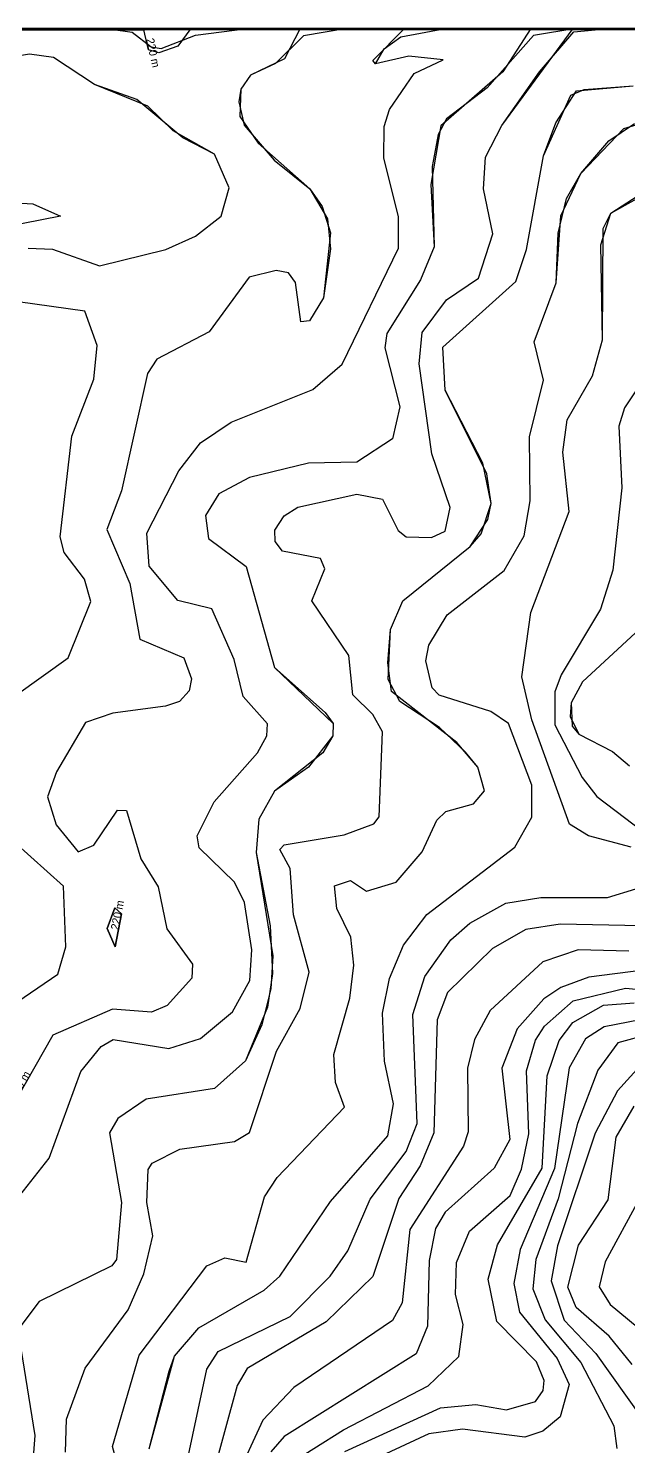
# Model space of a CAD drawing. Extents: x 120.7465 to 120.8269, y 14.0376 to 14.0711.
# Drawn here: x 120.77333 to 120.77982, y 14.05564 to 14.07097 of the extents above; entities that cross this region are included whole.
import ezdxf

# ---------------------------------------------------------------- set-up
doc = ezdxf.new("R2010")
doc.units = 0
doc.header["$MEASUREMENT"] = 0
for name, color, linetype in [('Contour_Line_Intermediate', 7, 'Continuous'), ('Contour_Line_Major', 7, 'Continuous'), ('FEATURE_LABEL', 7, 'Continuous'), ('Iso-height_Area', 7, 'Continuous')]:
    doc.layers.add(name, color=color, linetype=linetype)

msp = doc.modelspace()

# ---------------------------------------------------------------- linework, layer by layer
at = {"layer": 'Contour_Line_Intermediate', "color": 36}
for points in [[(120.776264, 14.070974), (120.776097, 14.070645), (120.775728, 14.070468), (120.775625, 14.070318), (120.775613, 14.070022), (120.775813, 14.069734), (120.776371, 14.069238), (120.776502, 14.069048), (120.776593, 14.068763), (120.776518, 14.068059), (120.776366, 14.067811), (120.776271, 14.067799), (120.776216, 14.068226), (120.776141, 14.06833), (120.776006, 14.068356), (120.775714, 14.068285), (120.775281, 14.067692), (120.774714, 14.067397), (120.774615, 14.067243), (120.774333, 14.065973), (120.774176, 14.065556), (120.774422, 14.064972), (120.774531, 14.064369), (120.775009, 14.064169), (120.775091, 14.063941), (120.775066, 14.063811), (120.77496, 14.063697), (120.77481, 14.063644), (120.77424, 14.063568), (120.773945, 14.063468), (120.773632, 14.062934), (120.773535, 14.062664), (120.773626, 14.06236), (120.773866, 14.062068), (120.774034, 14.062141), (120.774291, 14.06252), (120.774386, 14.062517), (120.774543, 14.061993), (120.77473, 14.061693), (120.774823, 14.061237), (120.775102, 14.060854), (120.775094, 14.060702), (120.774828, 14.060407), (120.774657, 14.060337), (120.774238, 14.06037), (120.773592, 14.060087), (120.772794, 14.058692)], [(120.773235, 14.058352), (120.773553, 14.058757), (120.773894, 14.059695), (120.774112, 14.059964), (120.774242, 14.060042), (120.774845, 14.059943), (120.775189, 14.060053), (120.775534, 14.06034), (120.77572, 14.060679), (120.775743, 14.061011), (120.775662, 14.061522), (120.775556, 14.061741), (120.775175, 14.062112), (120.775153, 14.062241), (120.775334, 14.062611), (120.775805, 14.06314), (120.775905, 14.063324), (120.775912, 14.063452), (120.775648, 14.06375), (120.775553, 14.064148), (120.775311, 14.064699), (120.774943, 14.064787), (120.774632, 14.065158), (120.774607, 14.065514), (120.774955, 14.066191), (120.775187, 14.066491), (120.775518, 14.066716), (120.776404, 14.067069), (120.776719, 14.067341), (120.777327, 14.068598), (120.777328, 14.068937), (120.777169, 14.069572), (120.777175, 14.069911), (120.777233, 14.070097), (120.777498, 14.070487), (120.777811, 14.070632), (120.777441, 14.070673), (120.777081, 14.070589), (120.77705, 14.070628), (120.777393, 14.070974)], [(120.773728, 14.05558), (120.77374, 14.055935), (120.77394, 14.056486), (120.774404, 14.057118), (120.774575, 14.057508), (120.774672, 14.057918), (120.774609, 14.058279), (120.774623, 14.058634), (120.774667, 14.058704), (120.774966, 14.058854), (120.775555, 14.058939), (120.775719, 14.059035), (120.776008, 14.059914), (120.776264, 14.060376), (120.776363, 14.060767), (120.776193, 14.06139), (120.776156, 14.061889), (120.776044, 14.062096), (120.776094, 14.062147), (120.776743, 14.062255), (120.777061, 14.062373), (120.777119, 14.062448), (120.777156, 14.063367), (120.777051, 14.063556), (120.776836, 14.063769), (120.776793, 14.064194), (120.776392, 14.064783), (120.776531, 14.065131), (120.776484, 14.06524), (120.776075, 14.065321), (120.775996, 14.065427), (120.775991, 14.065548), (120.776092, 14.065703), (120.776241, 14.065796), (120.776878, 14.065936), (120.777155, 14.065882), (120.777324, 14.065544), (120.777411, 14.065475), (120.777685, 14.065468), (120.777835, 14.065537), (120.777888, 14.065793), (120.777689, 14.066375), (120.777554, 14.067347), (120.777584, 14.067686), (120.777849, 14.068038), (120.778195, 14.068274), (120.77835, 14.068752), (120.778249, 14.069237), (120.778271, 14.069582), (120.778446, 14.069925), (120.779218, 14.070974)], [(120.775085, 14.070974), (120.774944, 14.070782), (120.774739, 14.070709), (120.774625, 14.070741), (120.774573, 14.070974)], [(120.773325, 14.068598), (120.773587, 14.068585), (120.774095, 14.068406), (120.774813, 14.068583), (120.775135, 14.068727), (120.77541, 14.068944), (120.775498, 14.069248), (120.775341, 14.069612), (120.774891, 14.069867), (120.77462, 14.070134), (120.774041, 14.070366), (120.773599, 14.070659), (120.773338, 14.070694), (120.772779, 14.070602)], [(120.774355, 14.0552), (120.774238, 14.055641), (120.774523, 14.056626), (120.775256, 14.057595), (120.775452, 14.05768), (120.775681, 14.057632), (120.775881, 14.05834), (120.776017, 14.058548), (120.776746, 14.05931), (120.776649, 14.059574), (120.77663, 14.059878), (120.776803, 14.060487), (120.776847, 14.060846), (120.776815, 14.061148), (120.776663, 14.061456), (120.776637, 14.061701), (120.77681, 14.06176), (120.776983, 14.061643), (120.777304, 14.061742), (120.777585, 14.062069), (120.777744, 14.062412), (120.77784, 14.062505), (120.778141, 14.062588), (120.778259, 14.062731), (120.778186, 14.062987), (120.778053, 14.063146), (120.777773, 14.063415), (120.777343, 14.063695), (120.777218, 14.063932), (120.777243, 14.064474), (120.777377, 14.064784), (120.778103, 14.06537), (120.778224, 14.065509), (120.77833, 14.065835), (120.778239, 14.066271), (120.777832, 14.067062), (120.777807, 14.067528), (120.778597, 14.068238), (120.778714, 14.068584), (120.778897, 14.069594), (120.779191, 14.070253), (120.779337, 14.070312), (120.779866, 14.070353)], [(120.774633, 14.055615), (120.774849, 14.056455), (120.774906, 14.056616), (120.775169, 14.056922), (120.775878, 14.057329), (120.776045, 14.057481), (120.776595, 14.058289), (120.777212, 14.058999), (120.777274, 14.059344), (120.777177, 14.059806), (120.777154, 14.060324), (120.777232, 14.060701), (120.777383, 14.061059), (120.777635, 14.061393), (120.778588, 14.062121), (120.778772, 14.062444), (120.778771, 14.062791), (120.778519, 14.063458), (120.778326, 14.063586), (120.777769, 14.063763), (120.777692, 14.063842), (120.777624, 14.064134), (120.777655, 14.064306), (120.777855, 14.064634), (120.778472, 14.065112), (120.778687, 14.065487), (120.778751, 14.065865), (120.778746, 14.066556), (120.778896, 14.067168), (120.778794, 14.067586), (120.779033, 14.068221), (120.779054, 14.068759), (120.779146, 14.069133), (120.7793, 14.069403), (120.779602, 14.069759), (120.779882, 14.069946)], [(120.779845, 14.06212), (120.779384, 14.062244), (120.779177, 14.06237), (120.778772, 14.063496), (120.778663, 14.063961), (120.77876, 14.064656), (120.779174, 14.065749), (120.779104, 14.066392), (120.779154, 14.066741), (120.779425, 14.067216), (120.779533, 14.067606), (120.779542, 14.068808), (120.779626, 14.068976), (120.779921, 14.069166)], [(120.772365, 14.069134), (120.773376, 14.069078), (120.773674, 14.068943), (120.772844, 14.068782)], [(120.7732, 14.063767), (120.773757, 14.064166), (120.774002, 14.064775), (120.773935, 14.065019), (120.773712, 14.065307), (120.773671, 14.065474), (120.773798, 14.066563), (120.774033, 14.067181), (120.774072, 14.067544), (120.773936, 14.067916), (120.773218, 14.068018)], [(120.780327, 14.0677), (120.779773, 14.066869), (120.779711, 14.066673), (120.779745, 14.066007), (120.779646, 14.065117), (120.779513, 14.064693), (120.779089, 14.063985), (120.77902, 14.063798), (120.779018, 14.063442), (120.779313, 14.062873), (120.779473, 14.062668), (120.780266, 14.062065)], [(120.779938, 14.06448), (120.779319, 14.063907), (120.779195, 14.063682), (120.779208, 14.063429), (120.779278, 14.063341), (120.779644, 14.063156), (120.779825, 14.062998)], [(120.772185, 14.059752), (120.773646, 14.060747), (120.773733, 14.061042), (120.773707, 14.061697), (120.773176, 14.062176)], [(120.775012, 14.055325), (120.775257, 14.056476), (120.775378, 14.056668), (120.776156, 14.057046), (120.776591, 14.057483), (120.776781, 14.057757), (120.777021, 14.058314), (120.777411, 14.058831), (120.77753, 14.059133), (120.777483, 14.060312), (120.777614, 14.060722), (120.777894, 14.061118), (120.7781, 14.061299), (120.778488, 14.061515), (120.778867, 14.061577), (120.77959, 14.061576), (120.779896, 14.06167)], [(120.774335, 14.061399), (120.774266, 14.061041), (120.774178, 14.061242), (120.774263, 14.061466), (120.774335, 14.061399)], [(120.779953, 14.061271), (120.779076, 14.061287), (120.778705, 14.061231), (120.778345, 14.061025), (120.77786, 14.06055), (120.777747, 14.060253), (120.77771, 14.059031), (120.777563, 14.058674), (120.777334, 14.058321), (120.77705, 14.057478), (120.776546, 14.056988), (120.775691, 14.056483), (120.775583, 14.056298), (120.775299, 14.055258)], [(120.779818, 14.060994), (120.779271, 14.061009), (120.778888, 14.060881), (120.77832, 14.060354), (120.77815, 14.060042), (120.778076, 14.059731), (120.778081, 14.059042), (120.778033, 14.058886), (120.77745, 14.057985), (120.777369, 14.057194), (120.777265, 14.057002), (120.776196, 14.056276), (120.775863, 14.055924), (120.775564, 14.055275)], [(120.78043, 14.060847), (120.779387, 14.060713), (120.779085, 14.060603), (120.7789, 14.060481), (120.778611, 14.060156), (120.778445, 14.05973), (120.778533, 14.05896), (120.778364, 14.05865), (120.777833, 14.058174), (120.777729, 14.057998), (120.777661, 14.057651), (120.777642, 14.056942), (120.77752, 14.056642), (120.776092, 14.055748), (120.775947, 14.055583)], [(120.776093, 14.055418), (120.776733, 14.05582), (120.777649, 14.056297), (120.77798, 14.056612), (120.778027, 14.05696), (120.777944, 14.057282), (120.777956, 14.05763), (120.778097, 14.057968), (120.778535, 14.058353), (120.77866, 14.058638), (120.778739, 14.059022), (120.778714, 14.059703), (120.778809, 14.060032), (120.778907, 14.060183), (120.779217, 14.06046), (120.779783, 14.060595), (120.781133, 14.06047)], [(120.776749, 14.055587), (120.777784, 14.056057), (120.778164, 14.056094), (120.778497, 14.056036), (120.778809, 14.056127), (120.778892, 14.056246), (120.778905, 14.056353), (120.77882, 14.056556), (120.778393, 14.056992), (120.778297, 14.057449), (120.778398, 14.057822), (120.778881, 14.05865), (120.778938, 14.059647), (120.779065, 14.060031), (120.779213, 14.060223), (120.779544, 14.060413), (120.779876, 14.060438)], [(120.779943, 14.060254), (120.779553, 14.060177), (120.779352, 14.060049), (120.779173, 14.059734), (120.779015, 14.058647), (120.778644, 14.057769), (120.778575, 14.057402), (120.778636, 14.057093), (120.779043, 14.05659), (120.779174, 14.056311), (120.779077, 14.055961), (120.778889, 14.055804), (120.778693, 14.055739), (120.778022, 14.055827), (120.777658, 14.055775), (120.776936, 14.05544)], [(120.780042, 14.060098), (120.779702, 14.060004), (120.779485, 14.05971), (120.779265, 14.059133), (120.779056, 14.058319), (120.778812, 14.05766), (120.778782, 14.057344), (120.778915, 14.057011), (120.779302, 14.056548), (120.779658, 14.055862), (120.779689, 14.055619)], [(120.779942, 14.059756), (120.779695, 14.059486), (120.779454, 14.059029), (120.779047, 14.05781), (120.77898, 14.057432), (120.779119, 14.057004), (120.779463, 14.056646), (120.779951, 14.055957)], [(120.779856, 14.056525), (120.779608, 14.056831), (120.779249, 14.057141), (120.779161, 14.057362), (120.779276, 14.057818), (120.779596, 14.058307), (120.779684, 14.058984), (120.779878, 14.059319)], [(120.779929, 14.058308), (120.779563, 14.057635), (120.779497, 14.057367), (120.779618, 14.057174), (120.77991, 14.056933)]]:
    msp.add_lwpolyline(points, dxfattribs=at)
at = {"layer": 'Contour_Line_Major', "color": 36}
for points in [[(120.778761, 14.070974), (120.778456, 14.070502), (120.777787, 14.06992), (120.777677, 14.069286), (120.777714, 14.06861), (120.777566, 14.068255), (120.777204, 14.067673), (120.777181, 14.06752), (120.777342, 14.066881), (120.777265, 14.066536), (120.776877, 14.066284), (120.776355, 14.066271), (120.775719, 14.066116), (120.775387, 14.065942), (120.775242, 14.065705), (120.775274, 14.065457), (120.775681, 14.065155), (120.775987, 14.064062), (120.776537, 14.063576), (120.776623, 14.063457), (120.776618, 14.063324), (120.776354, 14.062987), (120.775988, 14.062724), (120.775819, 14.062424), (120.775789, 14.062063), (120.775942, 14.06127), (120.775968, 14.060754), (120.775914, 14.06039), (120.775673, 14.059809), (120.77534, 14.05951), (120.774601, 14.059394), (120.774293, 14.059188), (120.774205, 14.059031), (120.774333, 14.058277), (120.774281, 14.057662), (120.774228, 14.057592), (120.773444, 14.057206), (120.773212, 14.056901), (120.773395, 14.05576), (120.773329, 14.054862)], [(120.778761, 14.070974), (120.778456, 14.070502), (120.777787, 14.06992), (120.777677, 14.069286), (120.777714, 14.06861), (120.777566, 14.068255), (120.777204, 14.067673), (120.777181, 14.06752), (120.777342, 14.066881), (120.777265, 14.066536), (120.776877, 14.066284), (120.776355, 14.066271), (120.775719, 14.066116), (120.775387, 14.065942), (120.775242, 14.065705), (120.775274, 14.065457), (120.775681, 14.065155), (120.775987, 14.064062), (120.776537, 14.063576), (120.776623, 14.063457), (120.776618, 14.063324), (120.776354, 14.062987), (120.775988, 14.062724), (120.775819, 14.062424), (120.775789, 14.062063), (120.775942, 14.06127), (120.775968, 14.060754), (120.775914, 14.06039), (120.775673, 14.059809), (120.77534, 14.05951), (120.774601, 14.059394), (120.774293, 14.059188), (120.774205, 14.059031), (120.774333, 14.058277), (120.774281, 14.057662), (120.774228, 14.057592), (120.773444, 14.057206), (120.773212, 14.056901), (120.773395, 14.05576), (120.773329, 14.054862)], [(120.780327, 14.0677), (120.779773, 14.066869), (120.779711, 14.066673), (120.779745, 14.066007), (120.779646, 14.065117), (120.779513, 14.064693), (120.779089, 14.063985), (120.77902, 14.063798), (120.779018, 14.063442), (120.779313, 14.062873), (120.779473, 14.062668), (120.780266, 14.062065)], [(120.779953, 14.061271), (120.779076, 14.061287), (120.778705, 14.061231), (120.778345, 14.061025), (120.77786, 14.06055), (120.777747, 14.060253), (120.77771, 14.059031), (120.777563, 14.058674), (120.777334, 14.058321), (120.77705, 14.057478), (120.776546, 14.056988), (120.775691, 14.056483), (120.775583, 14.056298), (120.775299, 14.055258)], [(120.779943, 14.060254), (120.779553, 14.060177), (120.779352, 14.060049), (120.779173, 14.059734), (120.779015, 14.058647), (120.778644, 14.057769), (120.778575, 14.057402), (120.778636, 14.057093), (120.779043, 14.05659), (120.779174, 14.056311), (120.779077, 14.055961), (120.778889, 14.055804), (120.778693, 14.055739), (120.778022, 14.055827), (120.777658, 14.055775), (120.776936, 14.05544)]]:
    msp.add_lwpolyline(points, dxfattribs=at)
at = {"layer": 'Iso-height_Area', "color": 140}
msp.add_polyline3d([(120.819881, 14.070974, 50), (120.825891, 14.070974, 50), (120.826209, 14.070939, 50), (120.826457, 14.070837, 50), (120.826563, 14.070598, 50), (120.826598, 14.07029, 50), (120.826598, 14.038487, 50), (120.826563, 14.038179, 50), (120.826457, 14.037939, 50), (120.826209, 14.037837, 50), (120.825891, 14.037803, 50), (120.763666, 14.037803, 50), (120.747403, 14.037803, 50), (120.747085, 14.037837, 50), (120.746837, 14.037939, 50), (120.746731, 14.038179, 50), (120.746696, 14.038487, 50), (120.746696, 14.065502, 50), (120.746696, 14.07029, 50), (120.746731, 14.070598, 50), (120.746837, 14.070837, 50), (120.747085, 14.070939, 50), (120.747403, 14.070974, 50), (120.819881, 14.070974, 50)], close=True, dxfattribs=at)
at = {"layer": 'Iso-height_Area', "color": 4}
msp.add_polyline3d([(120.819881, 14.070974, 70), (120.825891, 14.070974, 70), (120.826209, 14.070939, 70), (120.826457, 14.070837, 70), (120.826563, 14.070598, 70), (120.826598, 14.07029, 70), (120.826598, 14.038487, 70), (120.826563, 14.038179, 70), (120.826457, 14.037939, 70), (120.826209, 14.037837, 70), (120.825891, 14.037803, 70), (120.763666, 14.037803, 70), (120.747403, 14.037803, 70), (120.747085, 14.037837, 70), (120.746837, 14.037939, 70), (120.746731, 14.038179, 70), (120.746696, 14.038487, 70), (120.746696, 14.065502, 70), (120.746696, 14.07029, 70), (120.746731, 14.070598, 70), (120.746837, 14.070837, 70), (120.747085, 14.070939, 70), (120.747403, 14.070974, 70), (120.819881, 14.070974, 70)], close=True, dxfattribs=at)
at = {"layer": 'Iso-height_Area', "color": 120}
for points in [[(120.747403, 14.070974, 100), (120.805385, 14.070974, 100), (120.805385, 14.070974, 100), (120.825891, 14.070974, 100), (120.826209, 14.070939, 100), (120.826457, 14.070837, 100), (120.826563, 14.070598, 100), (120.826598, 14.07029, 100), (120.826598, 14.043274, 100), (120.826598, 14.038487, 100), (120.826563, 14.038179, 100), (120.826457, 14.037939, 100), (120.826209, 14.037837, 100), (120.825891, 14.037803, 100), (120.763666, 14.037803, 100)], [(120.747403, 14.070974, 90), (120.81387, 14.070974, 90), (120.81387, 14.070974, 90), (120.825891, 14.070974, 90), (120.826209, 14.070939, 90), (120.826457, 14.070837, 90), (120.826563, 14.070598, 90), (120.826598, 14.07029, 90), (120.826598, 14.038487, 90), (120.826563, 14.038179, 90), (120.826457, 14.037939, 90), (120.826209, 14.037837, 90), (120.825891, 14.037803, 90), (120.763666, 14.037803, 90)], [(120.747403, 14.070974, 100), (120.805385, 14.070974, 100), (120.805385, 14.070974, 100), (120.825891, 14.070974, 100), (120.826209, 14.070939, 100), (120.826457, 14.070837, 100), (120.826563, 14.070598, 100), (120.826598, 14.07029, 100), (120.826598, 14.043274, 100), (120.826598, 14.038487, 100), (120.826563, 14.038179, 100), (120.826457, 14.037939, 100), (120.826209, 14.037837, 100), (120.825891, 14.037803, 100), (120.763666, 14.037803, 100)], [(120.752353, 14.070974, 110), (120.806446, 14.070974, 110), (120.806446, 14.070974, 110), (120.825891, 14.070974, 110), (120.826209, 14.070939, 110), (120.826457, 14.070837, 110), (120.826563, 14.070598, 110), (120.826598, 14.07029, 110), (120.826598, 14.043274, 110), (120.826598, 14.038487, 110), (120.826563, 14.038179, 110), (120.826457, 14.037939, 110), (120.826209, 14.037837, 110), (120.825891, 14.037803, 110), (120.756616, 14.037803, 110)], [(120.760838, 14.070974, 120), (120.825891, 14.070974, 120), (120.826209, 14.070939, 120), (120.826457, 14.070837, 120), (120.826563, 14.070598, 120), (120.826598, 14.07029, 120), (120.826598, 14.043274, 120), (120.826598, 14.038487, 120), (120.826563, 14.038179, 120), (120.826457, 14.037939, 120), (120.826209, 14.037837, 120), (120.825891, 14.037803, 120), (120.759915, 14.037805, 120)]]:
    msp.add_polyline3d(points, dxfattribs=at)
at = {"layer": 'Iso-height_Area', "color": 4}
msp.add_polyline3d([(120.747403, 14.070974, 80), (120.819174, 14.070974, 80), (120.819174, 14.070974, 80), (120.825891, 14.070974, 80), (120.826209, 14.070939, 80), (120.826457, 14.070837, 80), (120.826563, 14.070598, 80), (120.826598, 14.07029, 80), (120.826598, 14.038487, 80), (120.826563, 14.038179, 80), (120.826457, 14.037939, 80), (120.826209, 14.037837, 80), (120.825891, 14.037803, 80), (120.763666, 14.037803, 80)], dxfattribs=at)
at = {"layer": 'Iso-height_Area', "color": 110}
for points in [[(120.7545, 14.070974, 130), (120.805032, 14.070974, 130), (120.805032, 14.070974, 130), (120.825891, 14.070974, 130), (120.826209, 14.070939, 130), (120.826457, 14.070837, 130), (120.826563, 14.070598, 130), (120.826598, 14.07029, 130), (120.826598, 14.043274, 130), (120.826598, 14.038487, 130), (120.826563, 14.038179, 130), (120.826457, 14.037939, 130), (120.826209, 14.037837, 130), (120.825891, 14.037803, 130), (120.760256, 14.037816, 130)], [(120.754561, 14.070951, 140), (120.787708, 14.070974, 140), (120.787708, 14.070974, 140), (120.825891, 14.070974, 140), (120.826209, 14.070939, 140), (120.826457, 14.070837, 140), (120.826563, 14.070598, 140), (120.826598, 14.07029, 140), (120.826598, 14.043274, 140), (120.826598, 14.038487, 140), (120.826563, 14.038179, 140), (120.826457, 14.037939, 140), (120.826209, 14.037837, 140), (120.825891, 14.037803, 140), (120.761917, 14.037803, 140)], [(120.754923, 14.070947, 150), (120.800789, 14.070974, 150), (120.800789, 14.070974, 150), (120.825891, 14.070974, 150), (120.826209, 14.070939, 150), (120.826457, 14.070837, 150), (120.826563, 14.070598, 150), (120.826598, 14.07029, 150), (120.826598, 14.038487, 150), (120.826563, 14.038179, 150), (120.826457, 14.037939, 150), (120.826209, 14.037837, 150), (120.763762, 14.037833, 150)], [(120.754923, 14.070947, 150), (120.800789, 14.070974, 150), (120.800789, 14.070974, 150), (120.825891, 14.070974, 150), (120.826209, 14.070939, 150), (120.826457, 14.070837, 150), (120.826563, 14.070598, 150), (120.826598, 14.07029, 150), (120.826598, 14.038487, 150), (120.826563, 14.038179, 150), (120.826457, 14.037939, 150), (120.826209, 14.037837, 150), (120.763762, 14.037833, 150)]]:
    msp.add_polyline3d(points, dxfattribs=at)
at = {"layer": 'Iso-height_Area', "color": 100}
for points in [[(120.76621, 14.03781, 160), (120.825891, 14.037803, 160), (120.826209, 14.037837, 160), (120.826457, 14.037939, 160), (120.826563, 14.038179, 160), (120.826598, 14.038487, 160), (120.826598, 14.065502, 160), (120.826598, 14.07029, 160), (120.826563, 14.070598, 160), (120.826457, 14.070837, 160), (120.826209, 14.070939, 160), (120.825891, 14.070974, 160), (120.755912, 14.070974, 160)], [(120.7718, 14.037803, 170), (120.825891, 14.037803, 170), (120.826209, 14.037837, 170), (120.826457, 14.037939, 170), (120.826563, 14.038179, 170), (120.826598, 14.038487, 170), (120.826598, 14.065502, 170), (120.826598, 14.07029, 170), (120.826563, 14.070598, 170), (120.826457, 14.070837, 170), (120.826209, 14.070939, 170), (120.825891, 14.070974, 170), (120.75695, 14.070974, 170)], [(120.773285, 14.037811, 180), (120.77358, 14.037803, 180), (120.825891, 14.037803, 180), (120.826209, 14.037837, 180), (120.826457, 14.037939, 180), (120.826563, 14.038179, 180), (120.826598, 14.038487, 180), (120.826598, 14.065502, 180), (120.826598, 14.07029, 180), (120.826563, 14.070598, 180), (120.826457, 14.070837, 180), (120.826209, 14.070939, 180), (120.825891, 14.070974, 180), (120.758366, 14.070974, 180)], [(120.825891, 14.070974, 190), (120.762964, 14.070974, 190)]]:
    msp.add_polyline3d(points, dxfattribs=at)
at = {"layer": 'Iso-height_Area', "color": 3}
for points in [[(120.768281, 14.070974, 200), (120.7969, 14.070974, 200)], [(120.768281, 14.070974, 200), (120.7969, 14.070974, 200)], [(120.825891, 14.070974, 210), (120.770743, 14.070974, 210)], [(120.772121, 14.070948, 220), (120.774219, 14.070966, 220), (120.774448, 14.070932, 220), (120.774655, 14.070773, 220), (120.774763, 14.070757, 220), (120.775135, 14.070901, 220), (120.775697, 14.070974, 220), (120.80786, 14.070974, 220)], [(120.825891, 14.070974, 230), (120.77677, 14.070974, 230), (120.7763, 14.070894, 230), (120.776, 14.070592, 230), (120.775728, 14.070468, 230), (120.775625, 14.070318, 230), (120.775603, 14.070181, 230), (120.775661, 14.069927, 230), (120.775985, 14.069548, 230), (120.776371, 14.069238, 230), (120.776562, 14.068915, 230), (120.776592, 14.068591, 230), (120.776518, 14.068059, 230), (120.776366, 14.067811, 230), (120.776271, 14.067799, 230), (120.776216, 14.068226, 230), (120.776141, 14.06833, 230), (120.776006, 14.068356, 230), (120.775714, 14.068285, 230), (120.775281, 14.067692, 230), (120.774714, 14.067397, 230), (120.774615, 14.067243, 230), (120.774333, 14.065973, 230), (120.774176, 14.065556, 230), (120.774422, 14.064972, 230), (120.774531, 14.064369, 230), (120.775009, 14.064169, 230), (120.775091, 14.063941, 230), (120.775066, 14.063811, 230), (120.77496, 14.063697, 230), (120.77481, 14.063644, 230), (120.77424, 14.063568, 230), (120.773945, 14.063468, 230), (120.773632, 14.062934, 230), (120.773535, 14.062664, 230), (120.773626, 14.06236, 230), (120.773866, 14.062068, 230), (120.774034, 14.062141, 230), (120.774291, 14.06252, 230), (120.774386, 14.062517, 230), (120.774543, 14.061993, 230), (120.77473, 14.061693, 230), (120.774823, 14.061237, 230), (120.775102, 14.060854, 230), (120.775094, 14.060702, 230), (120.774828, 14.060407, 230), (120.774657, 14.060337, 230), (120.774238, 14.06037, 230), (120.773592, 14.060087, 230), (120.772794, 14.058692, 230)], [(120.825891, 14.070974, 250), (120.779247, 14.070974, 250), (120.778788, 14.070898, 250), (120.778289, 14.070331, 250), (120.777849, 14.069995, 250), (120.777756, 14.069825, 250), (120.777693, 14.069479, 250), (120.777714, 14.06861, 250), (120.777566, 14.068255, 250), (120.777204, 14.067673, 250), (120.777181, 14.06752, 250), (120.777342, 14.066881, 250), (120.777265, 14.066536, 250), (120.776877, 14.066284, 250), (120.776355, 14.066271, 250), (120.775719, 14.066116, 250), (120.775387, 14.065942, 250), (120.775242, 14.065705, 250), (120.775274, 14.065457, 250), (120.775681, 14.065155, 250), (120.775987, 14.064062, 250), (120.776623, 14.063457, 250), (120.776618, 14.063324, 250), (120.776511, 14.063141, 250), (120.775988, 14.062724, 250), (120.775819, 14.062424, 250), (120.775789, 14.062063, 250), (120.775971, 14.060945, 250), (120.775949, 14.06059, 250), (120.775851, 14.060199, 250), (120.775673, 14.059809, 250), (120.77534, 14.05951, 250), (120.774601, 14.059394, 250), (120.774293, 14.059188, 250), (120.774205, 14.059031, 250), (120.774333, 14.058277, 250), (120.774281, 14.057662, 250), (120.774228, 14.057592, 250), (120.773444, 14.057206, 250), (120.773212, 14.056901, 250), (120.773395, 14.05576, 250), (120.773329, 14.054862, 250)], [(120.825891, 14.070974, 250), (120.779247, 14.070974, 250), (120.778788, 14.070898, 250), (120.778289, 14.070331, 250), (120.777849, 14.069995, 250), (120.777756, 14.069825, 250), (120.777693, 14.069479, 250), (120.777714, 14.06861, 250), (120.777566, 14.068255, 250), (120.777204, 14.067673, 250), (120.777181, 14.06752, 250), (120.777342, 14.066881, 250), (120.777265, 14.066536, 250), (120.776877, 14.066284, 250), (120.776355, 14.066271, 250), (120.775719, 14.066116, 250), (120.775387, 14.065942, 250), (120.775242, 14.065705, 250), (120.775274, 14.065457, 250), (120.775681, 14.065155, 250), (120.775987, 14.064062, 250), (120.776623, 14.063457, 250), (120.776618, 14.063324, 250), (120.776511, 14.063141, 250), (120.775988, 14.062724, 250), (120.775819, 14.062424, 250), (120.775789, 14.062063, 250), (120.775971, 14.060945, 250), (120.775949, 14.06059, 250), (120.775851, 14.060199, 250), (120.775673, 14.059809, 250), (120.77534, 14.05951, 250), (120.774601, 14.059394, 250), (120.774293, 14.059188, 250), (120.774205, 14.059031, 250), (120.774333, 14.058277, 250), (120.774281, 14.057662, 250), (120.774228, 14.057592, 250), (120.773444, 14.057206, 250), (120.773212, 14.056901, 250), (120.773395, 14.05576, 250), (120.773329, 14.054862, 250)], [(120.773235, 14.058352, 240), (120.773553, 14.058757, 240), (120.773894, 14.059695, 240), (120.774112, 14.059964, 240), (120.774242, 14.060042, 240), (120.774845, 14.059943, 240), (120.775189, 14.060053, 240), (120.775534, 14.06034, 240), (120.77572, 14.060679, 240), (120.775743, 14.061011, 240), (120.775662, 14.061522, 240), (120.775556, 14.061741, 240), (120.775175, 14.062112, 240), (120.775153, 14.062241, 240), (120.775334, 14.062611, 240), (120.775805, 14.06314, 240), (120.775905, 14.063324, 240), (120.775912, 14.063452, 240), (120.775648, 14.06375, 240), (120.775553, 14.064148, 240), (120.775311, 14.064699, 240), (120.774943, 14.064787, 240), (120.774632, 14.065158, 240), (120.774607, 14.065514, 240), (120.774955, 14.066191, 240), (120.775187, 14.066491, 240), (120.775518, 14.066716, 240), (120.776404, 14.067069, 240), (120.776719, 14.067341, 240), (120.777327, 14.068598, 240), (120.777328, 14.068937, 240), (120.777169, 14.069572, 240), (120.777175, 14.069911, 240), (120.777233, 14.070097, 240), (120.777498, 14.070487, 240), (120.777811, 14.070632, 240), (120.777441, 14.070673, 240), (120.777081, 14.070589, 240), (120.777175, 14.070751, 240), (120.777354, 14.070883, 240), (120.777837, 14.070974, 240), (120.814224, 14.070974, 240)], [(120.773325, 14.068598, 220), (120.773587, 14.068585, 220), (120.774095, 14.068406, 220), (120.774813, 14.068583, 220), (120.775135, 14.068727, 220), (120.77541, 14.068944, 220), (120.775498, 14.069248, 220), (120.775341, 14.069612, 220), (120.774998, 14.069791, 220), (120.774501, 14.070205, 220), (120.774041, 14.070366, 220), (120.773599, 14.070659, 220), (120.773338, 14.070694, 220), (120.772779, 14.070602, 220)], [(120.772365, 14.069134, 210), (120.773376, 14.069078, 210), (120.773674, 14.068943, 210), (120.772844, 14.068782, 210)], [(120.7732, 14.063767, 220), (120.773757, 14.064166, 220), (120.774002, 14.064775, 220), (120.773935, 14.065019, 220), (120.773712, 14.065307, 220), (120.773671, 14.065474, 220), (120.773798, 14.066563, 220), (120.774033, 14.067181, 220), (120.774072, 14.067544, 220), (120.773936, 14.067916, 220), (120.773218, 14.068018, 220)], [(120.772185, 14.059752, 220), (120.773646, 14.060747, 220), (120.773733, 14.061042, 220), (120.773707, 14.061697, 220), (120.773176, 14.062176, 220)]]:
    msp.add_polyline3d(points, dxfattribs=at)
at = {"layer": 'Iso-height_Area', "color": 80}
for points in [[(120.773728, 14.05558, 260), (120.77374, 14.055935, 260), (120.77394, 14.056486, 260), (120.774404, 14.057118, 260), (120.774575, 14.057508, 260), (120.774672, 14.057918, 260), (120.774609, 14.058279, 260), (120.774623, 14.058634, 260), (120.774667, 14.058704, 260), (120.774966, 14.058854, 260), (120.775555, 14.058939, 260), (120.775719, 14.059035, 260), (120.776008, 14.059914, 260), (120.776264, 14.060376, 260), (120.776363, 14.060767, 260), (120.776193, 14.06139, 260), (120.776156, 14.061889, 260), (120.776044, 14.062096, 260), (120.776094, 14.062147, 260), (120.776743, 14.062255, 260), (120.777061, 14.062373, 260), (120.777119, 14.062448, 260), (120.777156, 14.063367, 260), (120.777051, 14.063556, 260), (120.776836, 14.063769, 260), (120.776793, 14.064194, 260), (120.776392, 14.064783, 260), (120.776531, 14.065131, 260), (120.776484, 14.06524, 260), (120.776075, 14.065321, 260), (120.775996, 14.065427, 260), (120.775991, 14.065548, 260), (120.776092, 14.065703, 260), (120.776241, 14.065796, 260), (120.776878, 14.065936, 260), (120.777155, 14.065882, 260), (120.777324, 14.065544, 260), (120.777411, 14.065475, 260), (120.777685, 14.065468, 260), (120.777835, 14.065537, 260), (120.777888, 14.065793, 260), (120.777689, 14.066375, 260), (120.777554, 14.067347, 260), (120.777584, 14.067686, 260), (120.777849, 14.068038, 260), (120.778195, 14.068274, 260), (120.77835, 14.068752, 260), (120.778249, 14.069237, 260), (120.778271, 14.069582, 260), (120.778446, 14.069925, 260), (120.778852, 14.070503, 260), (120.779226, 14.070935, 260), (120.779611, 14.070974, 260), (120.813163, 14.070974, 260)], [(120.774355, 14.0552, 270), (120.774238, 14.055641, 270), (120.774523, 14.056626, 270), (120.775256, 14.057595, 270), (120.775452, 14.05768, 270), (120.775681, 14.057632, 270), (120.775881, 14.05834, 270), (120.776017, 14.058548, 270), (120.776746, 14.05931, 270), (120.776649, 14.059574, 270), (120.77663, 14.059878, 270), (120.776803, 14.060487, 270), (120.776847, 14.060846, 270), (120.776815, 14.061148, 270), (120.776663, 14.061456, 270), (120.776637, 14.061701, 270), (120.77681, 14.06176, 270), (120.776983, 14.061643, 270), (120.777304, 14.061742, 270), (120.777585, 14.062069, 270), (120.777744, 14.062412, 270), (120.77784, 14.062505, 270), (120.778141, 14.062588, 270), (120.778259, 14.062731, 270), (120.778186, 14.062987, 270), (120.77796, 14.063251, 270), (120.777254, 14.063803, 270), (120.777214, 14.064113, 270), (120.777243, 14.064474, 270), (120.777377, 14.064784, 270), (120.778103, 14.06537, 270), (120.778296, 14.065663, 270), (120.77833, 14.065835, 270), (120.778285, 14.066156, 270), (120.777832, 14.067062, 270), (120.777807, 14.067528, 270), (120.778597, 14.068238, 270), (120.778714, 14.068584, 270), (120.778897, 14.069594, 270), (120.779031, 14.069952, 270), (120.779255, 14.070298, 270), (120.779866, 14.070353, 270)], [(120.774633, 14.055615, 280), (120.774906, 14.056616, 280), (120.775169, 14.056922, 280), (120.775878, 14.057329, 280), (120.776045, 14.057481, 280), (120.776595, 14.058289, 280), (120.777212, 14.058999, 280), (120.777274, 14.059344, 280), (120.777177, 14.059806, 280), (120.777154, 14.060324, 280), (120.777232, 14.060701, 280), (120.777383, 14.061059, 280), (120.777635, 14.061393, 280), (120.778588, 14.062121, 280), (120.778772, 14.062444, 280), (120.778771, 14.062791, 280), (120.778519, 14.063458, 280), (120.778326, 14.063586, 280), (120.777769, 14.063763, 280), (120.777692, 14.063842, 280), (120.777624, 14.064134, 280), (120.777655, 14.064306, 280), (120.777855, 14.064634, 280), (120.778472, 14.065112, 280), (120.778687, 14.065487, 280), (120.778751, 14.065865, 280), (120.778746, 14.066556, 280), (120.778896, 14.067168, 280), (120.778794, 14.067586, 280), (120.779033, 14.068221, 280), (120.779084, 14.068946, 280), (120.7793, 14.069403, 280), (120.779764, 14.06989, 280), (120.779971, 14.069952, 280)], [(120.779845, 14.06212, 290), (120.779384, 14.062244, 290), (120.779177, 14.06237, 290), (120.778772, 14.063496, 290), (120.778663, 14.063961, 290), (120.77876, 14.064656, 290), (120.779174, 14.065749, 290), (120.779104, 14.066392, 290), (120.779154, 14.066741, 290), (120.779425, 14.067216, 290), (120.779533, 14.067606, 290), (120.779516, 14.068632, 290), (120.779626, 14.068976, 290), (120.780096, 14.069237, 290)], [(120.780327, 14.0677, 300), (120.779773, 14.066869, 300), (120.779711, 14.066673, 300), (120.779745, 14.066007, 300), (120.779646, 14.065117, 300), (120.779513, 14.064693, 300), (120.779089, 14.063985, 300), (120.77902, 14.063798, 300), (120.779018, 14.063442, 300), (120.779313, 14.062873, 300), (120.779473, 14.062668, 300), (120.780266, 14.062065, 300)], [(120.780327, 14.0677, 300), (120.779773, 14.066869, 300), (120.779711, 14.066673, 300), (120.779745, 14.066007, 300), (120.779646, 14.065117, 300), (120.779513, 14.064693, 300), (120.779089, 14.063985, 300), (120.77902, 14.063798, 300), (120.779018, 14.063442, 300), (120.779313, 14.062873, 300), (120.779473, 14.062668, 300), (120.780266, 14.062065, 300)], [(120.779938, 14.06448, 310), (120.779319, 14.063907, 310), (120.779195, 14.063682, 310), (120.779184, 14.063532, 310), (120.779278, 14.063341, 310), (120.779644, 14.063156, 310), (120.779825, 14.062998, 310)], [(120.775012, 14.055325, 290), (120.775257, 14.056476, 290), (120.775378, 14.056668, 290), (120.776156, 14.057046, 290), (120.776591, 14.057483, 290), (120.776781, 14.057757, 290), (120.777021, 14.058314, 290), (120.777411, 14.058831, 290), (120.77753, 14.059133, 290), (120.777483, 14.060312, 290), (120.777614, 14.060722, 290), (120.777894, 14.061118, 290), (120.7781, 14.061299, 290), (120.778488, 14.061515, 290), (120.778867, 14.061577, 290), (120.77959, 14.061576, 290), (120.779896, 14.06167, 290)], [(120.779953, 14.061271, 300), (120.779076, 14.061287, 300), (120.778705, 14.061231, 300), (120.778345, 14.061025, 300), (120.77786, 14.06055, 300), (120.777747, 14.060253, 300), (120.77771, 14.059031, 300), (120.777563, 14.058674, 300), (120.777334, 14.058321, 300), (120.77705, 14.057478, 300), (120.776546, 14.056988, 300), (120.775691, 14.056483, 300), (120.775583, 14.056298, 300), (120.775299, 14.055258, 300)], [(120.779953, 14.061271, 300), (120.779076, 14.061287, 300), (120.778705, 14.061231, 300), (120.778345, 14.061025, 300), (120.77786, 14.06055, 300), (120.777747, 14.060253, 300), (120.77771, 14.059031, 300), (120.777563, 14.058674, 300), (120.777334, 14.058321, 300), (120.77705, 14.057478, 300), (120.776546, 14.056988, 300), (120.775691, 14.056483, 300), (120.775583, 14.056298, 300), (120.775299, 14.055258, 300)], [(120.779818, 14.060994, 310), (120.779271, 14.061009, 310), (120.778888, 14.060881, 310), (120.77832, 14.060354, 310), (120.77815, 14.060042, 310), (120.778076, 14.059731, 310), (120.778081, 14.059042, 310), (120.778033, 14.058886, 310), (120.77745, 14.057985, 310), (120.777369, 14.057194, 310), (120.777265, 14.057002, 310), (120.776196, 14.056276, 310), (120.775863, 14.055924, 310), (120.775564, 14.055275, 310)], [(120.78043, 14.060847, 320), (120.779387, 14.060713, 320), (120.779085, 14.060603, 320), (120.7789, 14.060481, 320), (120.778611, 14.060156, 320), (120.778445, 14.05973, 320), (120.778533, 14.05896, 320), (120.778364, 14.05865, 320), (120.777833, 14.058174, 320), (120.777729, 14.057998, 320), (120.777661, 14.057651, 320), (120.777642, 14.056942, 320), (120.77752, 14.056642, 320), (120.776092, 14.055748, 320), (120.775947, 14.055583, 320)]]:
    msp.add_polyline3d(points, dxfattribs=at)
at = {"layer": 'Iso-height_Area', "color": 3}
msp.add_polyline3d([(120.774335, 14.061399, 0), (120.774263, 14.061466, 0), (120.774178, 14.061242, 0), (120.774266, 14.061041, 0), (120.774335, 14.061399, 0)], close=True, dxfattribs=at)
at = {"layer": 'Iso-height_Area', "color": 70}
for points in [[(120.776093, 14.055418, 330), (120.776733, 14.05582, 330), (120.777649, 14.056297, 330), (120.77798, 14.056612, 330), (120.778027, 14.05696, 330), (120.777944, 14.057282, 330), (120.777956, 14.05763, 330), (120.778097, 14.057968, 330), (120.778535, 14.058353, 330), (120.77866, 14.058638, 330), (120.778739, 14.059022, 330), (120.778714, 14.059703, 330), (120.778809, 14.060032, 330), (120.778907, 14.060183, 330), (120.779217, 14.06046, 330), (120.779783, 14.060595, 330), (120.781133, 14.06047, 330)], [(120.776749, 14.055587, 340), (120.777784, 14.056057, 340), (120.778164, 14.056094, 340), (120.778497, 14.056036, 340), (120.778809, 14.056127, 340), (120.778892, 14.056246, 340), (120.778905, 14.056353, 340), (120.77882, 14.056556, 340), (120.778393, 14.056992, 340), (120.778297, 14.057449, 340), (120.778398, 14.057822, 340), (120.778881, 14.05865, 340), (120.778938, 14.059647, 340), (120.779065, 14.060031, 340), (120.779213, 14.060223, 340), (120.779544, 14.060413, 340), (120.779876, 14.060438, 340)], [(120.779943, 14.060254, 350), (120.779553, 14.060177, 350), (120.779352, 14.060049, 350), (120.779173, 14.059734, 350), (120.779015, 14.058647, 350), (120.778644, 14.057769, 350), (120.778575, 14.057402, 350), (120.778636, 14.057093, 350), (120.779043, 14.05659, 350), (120.779174, 14.056311, 350), (120.779077, 14.055961, 350), (120.778889, 14.055804, 350), (120.778693, 14.055739, 350), (120.778022, 14.055827, 350), (120.777658, 14.055775, 350), (120.776936, 14.05544, 350)], [(120.779943, 14.060254, 350), (120.779553, 14.060177, 350), (120.779352, 14.060049, 350), (120.779173, 14.059734, 350), (120.779015, 14.058647, 350), (120.778644, 14.057769, 350), (120.778575, 14.057402, 350), (120.778636, 14.057093, 350), (120.779043, 14.05659, 350), (120.779174, 14.056311, 350), (120.779077, 14.055961, 350), (120.778889, 14.055804, 350), (120.778693, 14.055739, 350), (120.778022, 14.055827, 350), (120.777658, 14.055775, 350), (120.776936, 14.05544, 350)], [(120.780042, 14.060098, 360), (120.779702, 14.060004, 360), (120.779485, 14.05971, 360), (120.779265, 14.059133, 360), (120.779056, 14.058319, 360), (120.778812, 14.05766, 360), (120.778782, 14.057344, 360), (120.778915, 14.057011, 360), (120.779302, 14.056548, 360), (120.779658, 14.055862, 360), (120.779689, 14.055619, 360)], [(120.779942, 14.059756, 370), (120.779695, 14.059486, 370), (120.779454, 14.059029, 370), (120.779047, 14.05781, 370), (120.77898, 14.057432, 370), (120.779119, 14.057004, 370), (120.779463, 14.056646, 370), (120.779951, 14.055957, 370)], [(120.779856, 14.056525, 380), (120.779608, 14.056831, 380), (120.779249, 14.057141, 380), (120.779161, 14.057362, 380), (120.779276, 14.057818, 380), (120.779596, 14.058307, 380), (120.779684, 14.058984, 380), (120.779878, 14.059319, 380)], [(120.779929, 14.058308, 390), (120.779563, 14.057635, 390), (120.779497, 14.057367, 390), (120.779618, 14.057174, 390), (120.77991, 14.056933, 390)]]:
    msp.add_polyline3d(points, dxfattribs=at)

# ---------------------------------------------------------------- texts
at = {"layer": 'FEATURE_LABEL', "color": 18}
for s, rotation, p in [('220 m', 282.5, (120.774599, 14.070857)), ('220 m', 79.1, (120.774301, 14.06122)), ('230 m', 60.2, (120.773193, 14.059389))]:
    msp.add_text(s, height=0.0000865, rotation=rotation, dxfattribs=at).set_placement(p)

doc.saveas('drawing.dxf')
